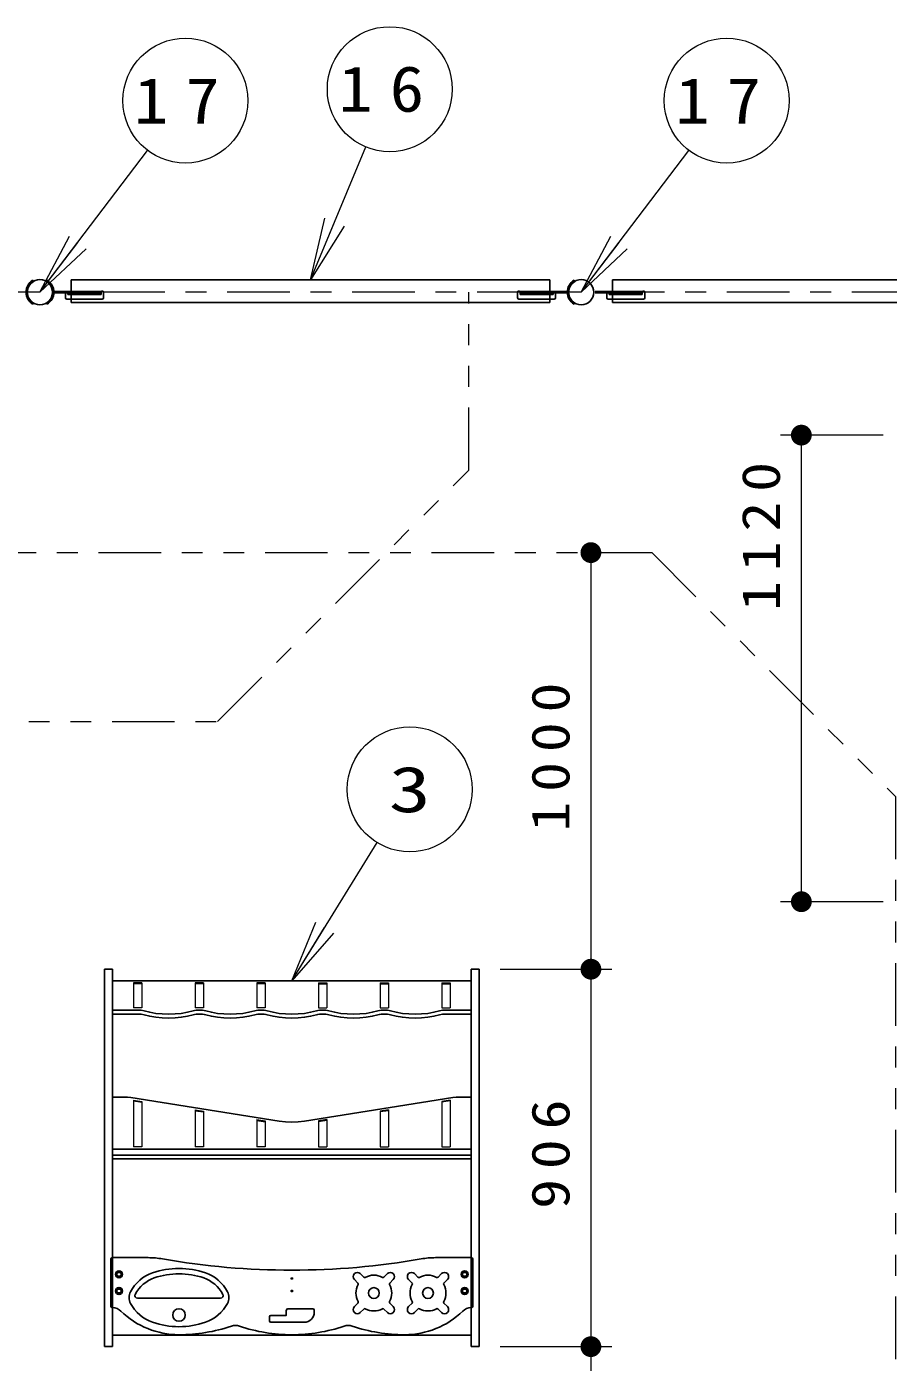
# Model space of a CAD drawing. Units: millimetres on the paper, scale 1:50. Extents: x 35 to 420, y -297 to 267.
# Drawn here: x 210.8 to 252.1, y 170.1 to 234.3 of the extents above; entities that cross this region are included whole.
import ezdxf
from ezdxf.enums import TextEntityAlignment as Align

# ---------------------------------------------------------------- set-up
doc = ezdxf.new("R2010")
doc.units = ezdxf.units.MM
for name, pattern in [('USER1', [4.5, 2.5, -2]), ('USER2', [6, 3, -1, 1, -1]), ('USER3', [8, 3, -1, 1, -1, 1, -1])]:
    doc.linetypes.add(name, pattern=pattern)
doc.layers.add('1_50', color=20, linetype='Continuous', lineweight=25)
doc.styles.add('ＭＳ ゴシック', font='')
doc.styles.get('ＭＳ ゴシック').set_extended_font_data('MS Gothic')

# ---------------------------------------------------------------- blocks, each defined once
blk = doc.blocks.new('filled_dot')
at = {"color": 0, "linetype": 'Continuous', "lineweight": -2, "const_width": 1.25}
blk.add_lwpolyline([(-0.625, 0, 1), (0.625, 0, 1)], format="xyb", close=True, dxfattribs=at)

msp = doc.modelspace()

# ---------------------------------------------------------------- linework, layer by layer
at = {"layer": '1_50', "color": 7, "lineweight": 13}
for p, q in [((211.391, 221.515), (216.565, 228.325)), ((224.391, 222.115), (227.044, 228.493)), ((237.391, 221.515), (242.565, 228.325)), ((224.391, 222.115), (225.082, 225.077)), ((224.391, 222.115), (225.543, 224.885)), ((226.005, 224.693), (224.391, 222.115)), ((211.391, 221.515), (212.808, 224.206)), ((211.391, 221.515), (213.206, 223.904)), ((237.391, 221.515), (238.808, 224.206)), ((237.391, 221.515), (239.206, 223.904)), ((213.604, 223.601), (211.391, 221.515)), ((239.604, 223.601), (237.391, 221.515)), ((251.891, 214.655), (246.965, 214.655)), ((247.965, 192.255), (247.965, 214.655)), ((237.856, 209.015), (237.856, 189.015)), ((223.491, 188.454), (227.583, 195.095)), ((251.891, 192.255), (246.965, 192.255)), ((223.491, 188.454), (224.639, 191.271)), ((223.491, 188.454), (225.065, 191.009)), ((225.49, 190.746), (223.491, 188.454)), ((233.491, 189.015), (238.856, 189.015)), ((237.856, 189.015), (237.856, 170.893)), ((233.491, 170.893), (238.856, 170.893)), ((237.856, 170.893), (237.856, 150.893))]:
    msp.add_line(p, q, dxfattribs=at)
at = {"layer": '1_50', "color": 253}
for p, q in [((211.08, 222.034), (211.048, 222.089)), ((211.08, 220.996), (211.048, 220.94))]:
    msp.add_line(p, q, dxfattribs=at)
at = {"layer": '1_50', "color": 2}
for p, q in [((211.703, 222.034), (211.735, 222.089)), ((237.08, 222.034), (237.048, 222.089)), ((212.06, 221.547), (214.315, 221.547)), ((212.06, 221.483), (214.315, 221.483)), ((214.315, 221.547), (214.315, 221.483)), ((236.722, 221.547), (234.467, 221.547)), ((234.467, 221.547), (234.467, 221.483)), ((236.722, 221.483), (234.467, 221.483)), ((238.06, 221.547), (240.315, 221.547)), ((238.06, 221.483), (240.315, 221.483)), ((240.315, 221.547), (240.315, 221.483)), ((211.703, 220.996), (211.735, 220.94)), ((237.08, 220.996), (237.048, 220.94)), ((214.871, 179.914), (232.111, 179.914))]:
    msp.add_line(p, q, dxfattribs=at)
at = {"layer": '1_50', "color": 7}
for p, q in [((212.894, 221.015), (212.894, 222.115)), ((212.894, 222.115), (235.889, 222.115)), ((235.889, 221.015), (235.889, 222.115)), ((238.894, 222.115), (275.889, 222.115)), ((238.894, 221.015), (238.894, 222.115)), ((212.894, 221.015), (235.889, 221.015)), ((238.894, 221.015), (275.889, 221.015))]:
    msp.add_line(p, q, dxfattribs=at)
at = {"layer": '1_50', "color": 131, "linetype": 'USER2', "lineweight": 13}
msp.add_line((277.391, 221.515), (103.391, 221.515), dxfattribs=at)
at = {"layer": '1_50', "color": 1}
for p, q in [((212.625, 221.443), (212.625, 221.243)), ((212.736, 221.403), (212.736, 221.483)), ((214.325, 221.403), (212.736, 221.403)), ((214.325, 221.523), (214.325, 221.403)), ((214.365, 221.563), (214.405, 221.563)), ((214.445, 221.523), (214.445, 221.243)), ((234.337, 221.523), (234.337, 221.243)), ((234.417, 221.563), (234.377, 221.563)), ((234.457, 221.523), (234.457, 221.403)), ((234.457, 221.403), (236.047, 221.403)), ((236.047, 221.403), (236.047, 221.483)), ((236.157, 221.443), (236.157, 221.243)), ((238.625, 221.443), (238.625, 221.243)), ((238.736, 221.403), (238.736, 221.483)), ((240.325, 221.403), (238.736, 221.403)), ((240.325, 221.523), (240.325, 221.403)), ((240.365, 221.563), (240.405, 221.563)), ((240.445, 221.523), (240.445, 221.243)), ((212.685, 221.183), (214.385, 221.183)), ((236.097, 221.183), (234.397, 221.183)), ((238.685, 221.183), (240.385, 221.183))]:
    msp.add_line(p, q, dxfattribs=at)
at = {"layer": '1_50', "color": 94}
for p, q in [((214.491, 189.015), (214.491, 170.893)), ((214.871, 189.015), (214.491, 189.015)), ((214.871, 189.015), (214.871, 170.893)), ((232.111, 189.015), (232.111, 170.893)), ((232.491, 189.015), (232.111, 189.015)), ((232.491, 189.015), (232.491, 170.893)), ((214.871, 188.454), (232.111, 188.454)), ((216.091, 187.054), (214.871, 187.054)), ((216.091, 186.864), (214.871, 186.864)), ((230.891, 187.054), (232.111, 187.054)), ((230.891, 186.864), (232.111, 186.864)), ((215.45, 182.879), (214.871, 182.879)), ((215.752, 182.855), (222.887, 181.725)), ((231.229, 182.855), (224.095, 181.725)), ((231.531, 182.879), (232.111, 182.879)), ((214.871, 180.379), (232.111, 180.379)), ((214.871, 180.086), (232.111, 180.086)), ((214.791, 175.066), (214.791, 172.866)), ((216.589, 175.166), (214.891, 175.166)), ((230.393, 175.166), (232.091, 175.166)), ((232.191, 175.066), (232.191, 172.866)), ((226.665, 173.949), (226.498, 174.117)), ((226.948, 174.232), (226.78, 174.4)), ((227.913, 174.232), (228.081, 174.4)), ((228.196, 173.949), (228.364, 174.117)), ((229.265, 173.949), (229.098, 174.117)), ((229.548, 174.232), (229.38, 174.4)), ((230.513, 174.232), (230.681, 174.4)), ((230.796, 173.949), (230.964, 174.117)), ((220.059, 173.215), (216.083, 173.215)), ((223.226, 172.648), (223.226, 172.406)), ((223.293, 172.714), (224.504, 172.714)), ((224.57, 172.648), (224.57, 172.552)), ((226.665, 172.984), (226.498, 172.816)), ((226.948, 172.701), (226.78, 172.533)), ((227.913, 172.701), (228.081, 172.533)), ((228.196, 172.984), (228.364, 172.816)), ((229.265, 172.984), (229.098, 172.816)), ((229.548, 172.701), (229.38, 172.533)), ((230.513, 172.701), (230.681, 172.533)), ((230.796, 172.984), (230.964, 172.816)), ((222.411, 172.324), (222.411, 172.133)), ((223.21, 172.39), (222.478, 172.39)), ((224.084, 172.066), (222.478, 172.066)), ((214.871, 171.453), (232.111, 171.453)), ((214.871, 170.893), (214.491, 170.893)), ((232.491, 170.893), (232.111, 170.893))]:
    msp.add_line(p, q, dxfattribs=at)
at = {"layer": '1_50', "color": 94, "lineweight": 13}
for p, q in [((216.291, 188.354), (215.891, 188.354)), ((215.891, 188.354), (215.891, 187.154)), ((216.291, 188.314), (215.891, 188.314)), ((216.291, 188.354), (216.291, 187.154)), ((219.251, 188.354), (218.851, 188.354)), ((218.851, 188.354), (218.851, 187.154)), ((219.251, 188.314), (218.851, 188.314)), ((219.251, 188.354), (219.251, 187.154)), ((222.211, 188.354), (221.811, 188.354)), ((221.811, 188.354), (221.811, 187.154)), ((222.211, 188.314), (221.811, 188.314)), ((222.211, 188.354), (222.211, 187.154)), ((224.771, 188.354), (224.771, 187.154)), ((224.771, 188.354), (225.171, 188.354)), ((224.771, 188.314), (225.171, 188.314)), ((225.171, 188.354), (225.171, 187.154)), ((227.731, 188.354), (227.731, 187.154)), ((227.731, 188.354), (228.131, 188.354)), ((227.731, 188.314), (228.131, 188.314)), ((228.131, 188.354), (228.131, 187.154)), ((230.691, 188.354), (230.691, 187.154)), ((230.691, 188.354), (231.091, 188.354)), ((230.691, 188.314), (231.091, 188.314)), ((231.091, 188.354), (231.091, 187.154)), ((216.291, 187.154), (215.891, 187.154)), ((219.251, 187.154), (218.851, 187.154)), ((222.211, 187.154), (221.811, 187.154)), ((224.771, 187.154), (225.171, 187.154)), ((227.731, 187.154), (228.131, 187.154)), ((230.691, 187.154), (231.091, 187.154)), ((215.891, 182.732), (216.291, 182.669)), ((215.891, 182.732), (215.891, 180.479)), ((215.891, 182.692), (216.291, 182.629)), ((216.291, 182.669), (216.291, 180.479)), ((218.851, 182.263), (219.251, 182.2)), ((218.851, 182.263), (218.851, 180.479)), ((218.851, 182.223), (219.251, 182.16)), ((219.251, 182.2), (219.251, 180.479)), ((228.131, 182.263), (227.731, 182.2)), ((228.131, 182.223), (227.731, 182.16)), ((227.731, 182.2), (227.731, 180.479)), ((228.131, 182.263), (228.131, 180.479)), ((231.091, 182.732), (230.691, 182.669)), ((231.091, 182.692), (230.691, 182.629)), ((230.691, 182.669), (230.691, 180.479)), ((231.091, 182.732), (231.091, 180.479)), ((221.811, 181.795), (222.211, 181.731)), ((221.811, 181.795), (221.811, 180.479)), ((221.811, 181.755), (222.211, 181.691)), ((222.211, 181.731), (222.211, 180.479)), ((225.171, 181.795), (224.771, 181.731)), ((225.171, 181.755), (224.771, 181.691)), ((224.771, 181.731), (224.771, 180.479)), ((225.171, 181.795), (225.171, 180.479)), ((216.291, 180.479), (215.891, 180.479)), ((219.251, 180.479), (218.851, 180.479)), ((222.211, 180.479), (221.811, 180.479)), ((224.771, 180.479), (225.171, 180.479)), ((227.731, 180.479), (228.131, 180.479)), ((230.691, 180.479), (231.091, 180.479))]:
    msp.add_line(p, q, dxfattribs=at)
at = {"layer": '1_50', "color": 7, "linetype": 'USER3', "lineweight": 13}
msp.add_lwpolyline([(122.786, 221.515), (122.786, 212.98), (134.857, 200.91), (219.926, 200.91), (231.996, 212.98), (231.996, 221.515)], dxfattribs=at)
at = {"layer": '1_50', "color": 70, "linetype": 'USER3', "lineweight": 13}
msp.add_lwpolyline([(240.775, 150.893), (206.207, 150.893), (194.491, 162.609), (194.491, 197.299), (206.207, 209.015), (240.775, 209.015), (252.491, 197.299), (252.491, 162.609)], close=True, dxfattribs=at)
at = {"layer": '1_50', "color": 94}
for points in [[(216.091, 187.054), (216.247, 187.044), (216.393, 187.014)], [(216.091, 186.864), (216.247, 186.854), (216.393, 186.824)], [(218.749, 187.014), (218.473, 186.945), (218.181, 186.895), (217.879, 186.865), (217.571, 186.854), (217.263, 186.865), (216.961, 186.895), (216.669, 186.945), (216.393, 187.014)], [(218.749, 186.824), (218.473, 186.755), (218.181, 186.705), (217.879, 186.675), (217.571, 186.664), (217.263, 186.675), (216.961, 186.705), (216.669, 186.755), (216.393, 186.824)], [(218.749, 187.014), (218.819, 187.031), (218.894, 187.044), (218.972, 187.052), (219.051, 187.054), (219.13, 187.052), (219.207, 187.044), (219.282, 187.031), (219.353, 187.014)], [(218.749, 186.824), (218.819, 186.841), (218.894, 186.854), (218.972, 186.862), (219.051, 186.864), (219.13, 186.862), (219.207, 186.854), (219.282, 186.841), (219.353, 186.824)], [(221.709, 187.014), (221.433, 186.945), (221.141, 186.895), (220.839, 186.865), (220.531, 186.854), (220.223, 186.865), (219.921, 186.895), (219.629, 186.945), (219.353, 187.014)], [(221.709, 186.824), (221.433, 186.755), (221.141, 186.705), (220.839, 186.675), (220.531, 186.664), (220.223, 186.675), (219.921, 186.705), (219.629, 186.755), (219.353, 186.824)], [(222.313, 187.014), (222.242, 187.031), (222.167, 187.044), (222.09, 187.052), (222.011, 187.054), (221.932, 187.052), (221.854, 187.044), (221.779, 187.031), (221.709, 187.014)], [(222.313, 186.824), (222.242, 186.841), (222.167, 186.854), (222.09, 186.862), (222.011, 186.864), (221.932, 186.862), (221.854, 186.854), (221.779, 186.841), (221.709, 186.824)], [(222.313, 187.014), (222.589, 186.945), (222.881, 186.895), (223.183, 186.865), (223.491, 186.854), (223.799, 186.865), (224.101, 186.895), (224.393, 186.945), (224.669, 187.014)], [(222.313, 186.824), (222.589, 186.755), (222.881, 186.705), (223.183, 186.675), (223.491, 186.664), (223.799, 186.675), (224.101, 186.705), (224.393, 186.755), (224.669, 186.824)], [(225.273, 187.014), (225.202, 187.031), (225.127, 187.044), (225.05, 187.052), (224.971, 187.054), (224.892, 187.052), (224.814, 187.044), (224.739, 187.031), (224.669, 187.014)], [(225.273, 186.824), (225.202, 186.841), (225.127, 186.854), (225.05, 186.862), (224.971, 186.864), (224.892, 186.862), (224.814, 186.854), (224.739, 186.841), (224.669, 186.824)], [(225.273, 187.014), (225.549, 186.945), (225.841, 186.895), (226.143, 186.865), (226.451, 186.854), (226.759, 186.865), (227.061, 186.895), (227.353, 186.945), (227.629, 187.014)], [(225.273, 186.824), (225.549, 186.755), (225.841, 186.705), (226.143, 186.675), (226.451, 186.664), (226.759, 186.675), (227.061, 186.705), (227.353, 186.755), (227.629, 186.824)], [(228.233, 187.014), (228.162, 187.031), (228.087, 187.044), (228.01, 187.052), (227.931, 187.054), (227.852, 187.052), (227.774, 187.044), (227.699, 187.031), (227.629, 187.014)], [(228.233, 186.824), (228.162, 186.841), (228.087, 186.854), (228.01, 186.862), (227.931, 186.864), (227.852, 186.862), (227.774, 186.854), (227.699, 186.841), (227.629, 186.824)], [(228.233, 187.014), (228.509, 186.945), (228.801, 186.895), (229.103, 186.865), (229.411, 186.854), (229.719, 186.865), (230.021, 186.895), (230.313, 186.945), (230.589, 187.014)], [(228.233, 186.824), (228.509, 186.755), (228.801, 186.705), (229.103, 186.675), (229.411, 186.664), (229.719, 186.675), (230.021, 186.705), (230.313, 186.755), (230.589, 186.824)], [(230.891, 187.054), (230.734, 187.044), (230.589, 187.014)], [(230.891, 186.864), (230.734, 186.854), (230.589, 186.824)], [(215.752, 182.855), (215.603, 182.873), (215.45, 182.879)], [(231.531, 182.879), (231.379, 182.873), (231.229, 182.855)], [(222.887, 181.725), (223.185, 181.69), (223.491, 181.679), (223.796, 181.69), (224.095, 181.725)]]:
    msp.add_lwpolyline(points, dxfattribs=at)
at = {"layer": '1_50', "color": 7, "lineweight": 13}
for centre in [(228.196, 231.263), (218.379, 230.714), (244.379, 230.714), (229.156, 197.65)]:
    msp.add_circle(centre, 3, dxfattribs=at)
at = {"layer": '1_50', "color": 7}
for centre in [(211.391, 221.515), (211.391, 221.515), (237.391, 221.515), (237.391, 221.515)]:
    msp.add_circle(centre, 0.605, dxfattribs=at)
at = {"layer": '1_50', "color": 232}
for centre in [(215.191, 174.366), (231.791, 174.366), (215.191, 173.566), (231.791, 173.566)]:
    msp.add_circle(centre, 0.17, dxfattribs=at)
at = {"layer": '1_50', "color": 232, "lineweight": 13}
for centre in [(215.191, 174.366), (231.791, 174.366), (215.191, 173.566), (231.791, 173.566)]:
    msp.add_circle(centre, 0.13, dxfattribs=at)
at = {"layer": '1_50', "color": 7, "linetype": 'USER1', "lineweight": 13}
for centre, radius in [((215.191, 174.366), 0.095), ((231.791, 174.366), 0.095), ((223.491, 174.166), 0.04), ((215.191, 173.566), 0.095), ((223.491, 173.566), 0.04), ((231.791, 173.566), 0.095)]:
    msp.add_circle(centre, radius, dxfattribs=at)
at = {"layer": '1_50', "color": 94}
for centre, radius in [((227.431, 173.466), 0.26), ((230.031, 173.466), 0.26), ((218.071, 172.411), 0.3)]:
    msp.add_circle(centre, radius, dxfattribs=at)
at = {"layer": '1_50', "color": 253}
for radius in [0.669, 0.605]:
    msp.add_arc((211.391, 221.515), radius, 120.85647, 239.14353, dxfattribs=at)
at = {"layer": '1_50', "color": 2}
for centre, radius, start, end in [((211.391, 221.515), 0.605, 300.85647, 59.14353), ((211.391, 221.515), 0.669, 300.85647, 59.14353), ((237.391, 221.515), 0.669, 120.85647, 239.14353), ((237.391, 221.515), 0.605, 120.85647, 239.14353)]:
    msp.add_arc(centre, radius, start, end, dxfattribs=at)
at = {"layer": '1_50', "color": 1}
for centre, radius, start, end in [((212.665, 221.443), 0.04, 90, 180), ((212.685, 221.243), 0.06, 180, 270), ((214.365, 221.523), 0.04, 90, 180), ((214.385, 221.243), 0.06, 270, 0), ((214.405, 221.523), 0.04, 0, 90), ((234.377, 221.523), 0.04, 90, 180), ((234.397, 221.243), 0.06, 180, 270), ((234.417, 221.523), 0.04, 0, 90), ((236.097, 221.243), 0.06, 270, 0), ((236.117, 221.443), 0.04, 0, 90), ((238.665, 221.443), 0.04, 90, 180), ((238.685, 221.243), 0.06, 180, 270), ((240.365, 221.523), 0.04, 90, 180), ((240.385, 221.243), 0.06, 270, 0), ((240.405, 221.523), 0.04, 0, 90)]:
    msp.add_arc(centre, radius, start, end, dxfattribs=at)
at = {"layer": '1_50', "color": 94}
for centre, radius, start, end in [((214.891, 175.066), 0.1, 90, 180), ((216.589, 171.166), 4, 80.06363, 90), ((223.491, 210.566), 36, 260.06363, 279.93637), ((230.393, 171.166), 4, 90, 99.93637), ((232.091, 175.066), 0.1, 0, 90), ((217.419, 172.642), 1.9, 109.01167, 152.06076), ((218.071, 170.751), 3.9, 90, 109.01167), ((218.071, 170.751), 3.9, 70.98833, 90), ((218.722, 172.642), 1.9, 27.93924, 70.98833), ((226.639, 174.258), 0.2, 45, 225), ((228.223, 174.258), 0.2, 315, 135), ((229.239, 174.258), 0.2, 45, 225), ((230.823, 174.258), 0.2, 315, 135), ((217.419, 172.642), 1.64, 109.01167, 152.27728), ((218.071, 170.751), 3.64, 90, 109.01167), ((218.071, 170.751), 3.64, 70.98833, 90), ((218.722, 172.642), 1.64, 27.72272, 70.98833), ((227.431, 173.466), 0.86, 151.41596, 208.58404), ((226.623, 173.906), 0.06, 331.41596, 45), ((226.991, 174.274), 0.06, 225, 298.58404), ((227.431, 173.466), 0.86, 61.41596, 118.58404), ((227.871, 174.274), 0.06, 241.41596, 315), ((228.239, 173.906), 0.06, 135, 208.58404), ((227.431, 173.466), 0.86, 331.41596, 28.58404), ((230.031, 173.466), 0.86, 151.41596, 208.58404), ((229.223, 173.906), 0.06, 331.41596, 45), ((229.591, 174.274), 0.06, 225, 298.58404), ((230.031, 173.466), 0.86, 61.41596, 118.58404), ((230.471, 174.274), 0.06, 241.41596, 315), ((230.839, 173.906), 0.06, 135, 208.58404), ((230.031, 173.466), 0.86, 331.41596, 28.58404), ((216.271, 173.251), 0.6, 152.06076, 207.93924), ((216.083, 173.345), 0.13, 152.27728, 270), ((220.059, 173.345), 0.13, 270, 27.72272), ((219.871, 173.251), 0.6, 332.06075, 27.93925), ((214.891, 172.866), 0.1, 180, 267.97916), ((214.866, 172.166), 0.6, 45.83952, 87.97916), ((218.071, 175.466), 4, 225.83952, 270), ((217.419, 173.86), 1.9, 207.93924, 250.98833), ((218.722, 173.86), 1.9, 289.01167, 332.06075), ((223.293, 172.648), 0.0664, 90, 180), ((224.084, 172.552), 0.486, 270, 0), ((224.504, 172.648), 0.0664, 0, 90), ((226.639, 172.674), 0.2, 135, 315), ((226.623, 173.026), 0.06, 315, 28.58404), ((226.991, 172.658), 0.06, 61.41596, 135), ((227.431, 173.466), 0.86, 241.41596, 298.58404), ((227.871, 172.658), 0.06, 45, 118.58404), ((228.223, 172.674), 0.2, 225, 45), ((228.239, 173.026), 0.06, 151.41596, 225), ((228.911, 175.466), 4, 270, 314.16048), ((229.239, 172.674), 0.2, 135, 315), ((229.223, 173.026), 0.06, 315, 28.58404), ((229.591, 172.658), 0.06, 61.41596, 135), ((230.031, 173.466), 0.86, 241.41596, 298.58404), ((230.471, 172.658), 0.06, 45, 118.58404), ((230.823, 172.674), 0.2, 225, 45), ((230.839, 173.026), 0.06, 151.41596, 225), ((232.116, 172.166), 0.6, 92.02084, 134.16048), ((232.091, 172.866), 0.1, 272.02084, 0), ((218.071, 175.751), 3.9, 250.98833, 270), ((218.071, 175.751), 3.9, 270, 289.01167), ((218.071, 179.366), 7.9, 270, 288.59179), ((220.781, 171.31), 0.6, 71.40821, 108.59179), ((223.491, 179.366), 7.9, 251.40821, 270), ((222.478, 172.324), 0.0664, 90, 180), ((222.478, 172.133), 0.0664, 180, 270), ((223.21, 172.406), 0.0162, 270, 0), ((223.491, 179.366), 7.9, 270, 288.59179), ((226.201, 171.31), 0.6, 71.40821, 108.59179), ((228.911, 179.366), 7.9, 251.40821, 270)]:
    msp.add_arc(centre, radius, start, end, dxfattribs=at)

# ---------------------------------------------------------------- block references
at = {"layer": '1_50', "color": 7, "lineweight": 13, "xscale": 0.4, "yscale": 0.4}
for p, rotation in [((247.965, 214.655), 270), ((237.856, 209.015), 270), ((247.965, 192.255), 90), ((237.856, 189.015), 90), ((237.856, 189.015), 270), ((237.856, 170.893), 90), ((237.856, 170.893), 270)]:
    msp.add_blockref('filled_dot', p, dxfattribs=dict(at, rotation=rotation))

# ---------------------------------------------------------------- texts
at = {"layer": '1_50', "color": 7, "style": 'ＭＳ ゴシック', "width": 1.35}
msp.add_text('3', height=2.199, dxfattribs=at).set_placement((229.156, 197.65), align=Align.MIDDLE_CENTER)
at = {"layer": '1_50', "color": 7, "char_height": 2.199, "attachment_point": 5, "style": 'ＭＳ ゴシック'}
for s, insert in [('\\T1.5;\\W1.1;16', (228.196, 231.263)), ('\\T1.5;\\W1.1;17', (218.379, 230.714)), ('\\T1.5;\\W1.1;17', (244.379, 230.714))]:
    msp.add_mtext(s, dxfattribs=dict(at, insert=insert))
at = {"layer": '1_50', "color": 7, "char_height": 1.833, "attachment_point": 8, "rotation": 90, "style": 'ＭＳ ゴシック'}
for s, insert in [('\\T1.33;\\W1.15;1120', (246.965, 210.026)), ('\\T1.33;\\W1.15;1000', (236.856, 199.436)), ('\\T1.33;\\W1.15;906', (236.856, 180.369))]:
    msp.add_mtext(s, dxfattribs=dict(at, insert=insert))

doc.saveas('drawing.dxf')
